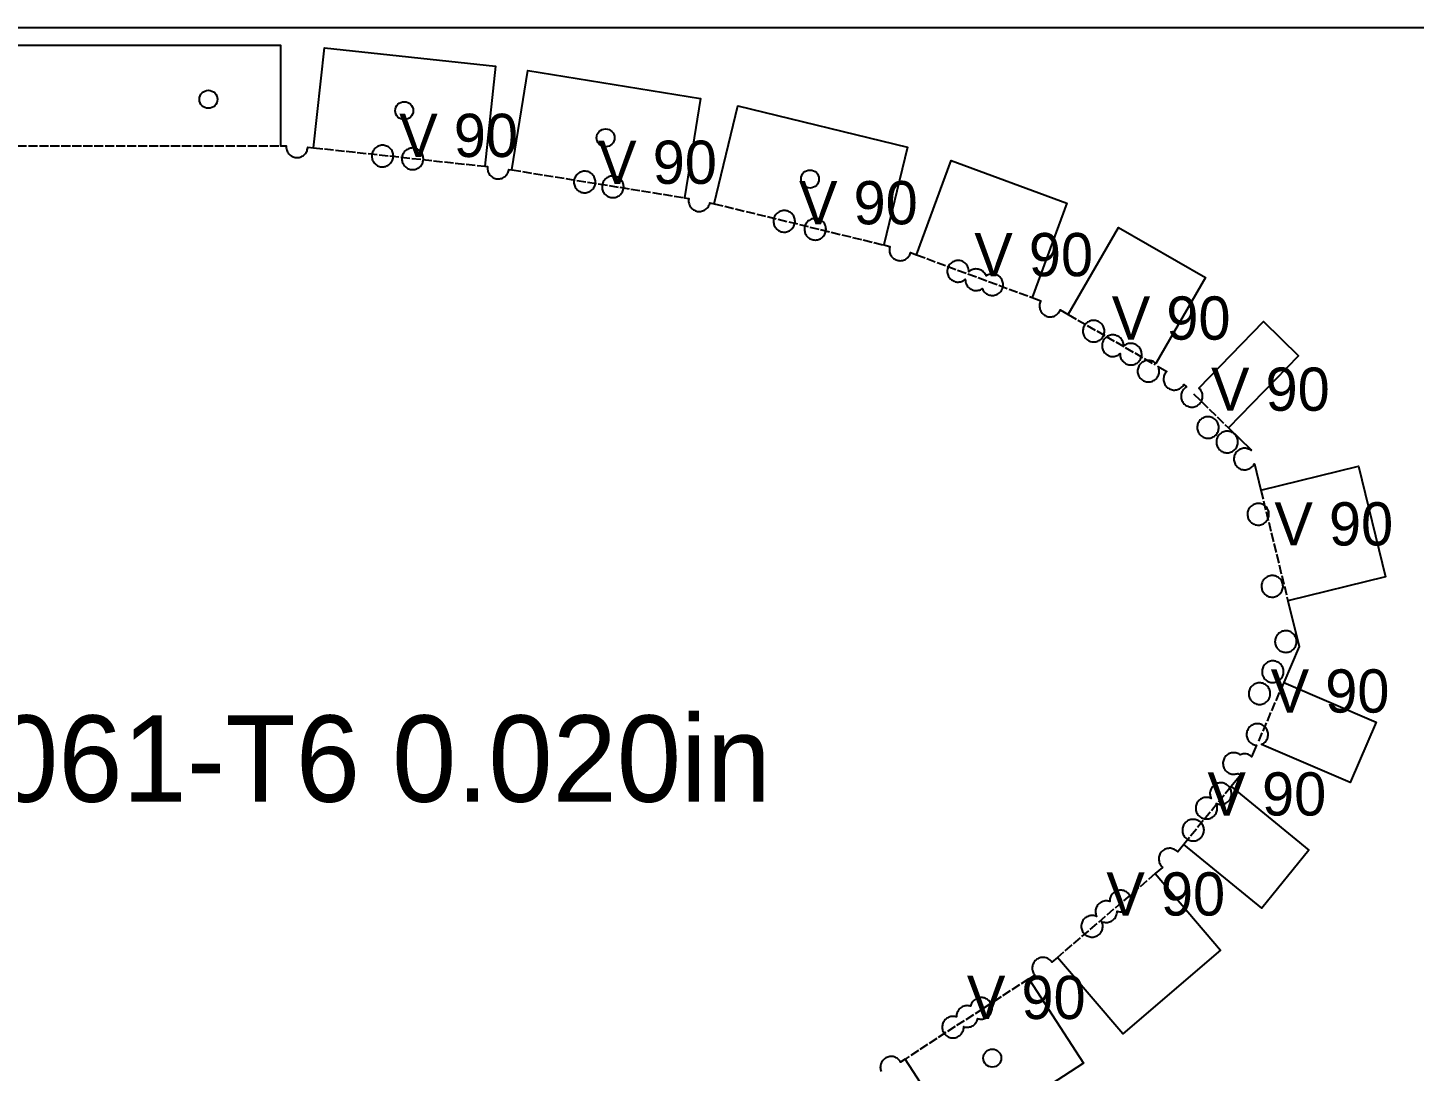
# Model space of a CAD drawing. Header units: millimetres. Extents: x 0 to 2438, y 0 to 1219.
# Drawn here: x 1199.2 to 1391.8, y 1074.1 to 1219 of the extents above; entities that cross this region are included whole.
import ezdxf

# ---------------------------------------------------------------- set-up
doc = ezdxf.new("R2010")
doc.units = ezdxf.units.MM
doc.linetypes.add('DASHED', pattern=[1.524, 1.27, -0.254])
for name, color, linetype in [('CUT', 7, 'CONTINUOUS'), ('ETCH', 8, 'CONTINUOUS'), ('HOLE', 6, 'CONTINUOUS'), ('VALLEY', 1, 'DASHED')]:
    doc.layers.add(name, color=color, linetype=linetype)

msp = doc.modelspace()

# ---------------------------------------------------------------- linework, layer by layer
at = {"layer": 'CUT'}
msp.add_lwpolyline([(970.66, 1216.56), (1234.28, 1216.56), (1234.28, 1202.59), (1235.09, 1202.59), (1235.08, 1202.45), (1235.09, 1202.3), (1235.11, 1202.16), (1235.15, 1202.01), (1235.2, 1201.88), (1235.27, 1201.74), (1235.35, 1201.62), (1235.44, 1201.5), (1235.54, 1201.39), (1235.65, 1201.3), (1235.77, 1201.21), (1235.89, 1201.14), (1236.03, 1201.08), (1236.17, 1201.03), (1236.31, 1200.99), (1236.46, 1200.97), (1236.6, 1200.97), (1236.75, 1200.98), (1236.89, 1201), (1237.04, 1201.04), (1237.17, 1201.09), (1237.31, 1201.16), (1237.43, 1201.23), (1237.55, 1201.32), (1237.66, 1201.42), (1237.75, 1201.53), (1237.84, 1201.65), (1237.91, 1201.78), (1237.98, 1201.91), (1238.02, 1202.05), (1238.06, 1202.2), (1238.08, 1202.34), (1238.08, 1202.43), (1238.89, 1202.34), (1240.4, 1216.23), (1264.19, 1213.65), (1262.68, 1199.76), (1263.07, 1199.72), (1263.06, 1199.63), (1263.05, 1199.49), (1263.06, 1199.34), (1263.08, 1199.19), (1263.12, 1199.05), (1263.17, 1198.91), (1263.24, 1198.78), (1263.31, 1198.66), (1263.4, 1198.54), (1263.5, 1198.43), (1263.62, 1198.33), (1263.73, 1198.25), (1263.86, 1198.17), (1264, 1198.11), (1264.14, 1198.07), (1264.28, 1198.03), (1264.42, 1198.01), (1264.57, 1198.01), (1264.72, 1198.02), (1264.86, 1198.04), (1265.01, 1198.08), (1265.14, 1198.13), (1265.28, 1198.19), (1265.4, 1198.27), (1265.52, 1198.36), (1265.63, 1198.46), (1265.72, 1198.57), (1265.81, 1198.69), (1265.88, 1198.82), (1265.94, 1198.95), (1265.99, 1199.09), (1266.03, 1199.24), (1266.04, 1199.32), (1266.42, 1199.26), (1268.64, 1213.05), (1292.66, 1209.18), (1290.45, 1195.39), (1291.03, 1195.3), (1291.02, 1195.25), (1291, 1195.1), (1290.99, 1194.96), (1291, 1194.81), (1291.03, 1194.66), (1291.06, 1194.52), (1291.12, 1194.38), (1291.18, 1194.25), (1291.26, 1194.13), (1291.35, 1194.01), (1291.45, 1193.9), (1291.56, 1193.8), (1291.68, 1193.72), (1291.8, 1193.64), (1291.94, 1193.58), (1292.08, 1193.54), (1292.22, 1193.5), (1292.37, 1193.48), (1292.51, 1193.48), (1292.66, 1193.49), (1292.81, 1193.51), (1292.95, 1193.55), (1293.09, 1193.6), (1293.22, 1193.66), (1293.34, 1193.74), (1293.46, 1193.83), (1293.57, 1193.93), (1293.67, 1194.04), (1293.75, 1194.16), (1293.83, 1194.29), (1293.89, 1194.42), (1293.93, 1194.56), (1293.97, 1194.7), (1294.54, 1194.56), (1297.84, 1208.14), (1321.44, 1202.41), (1318.14, 1188.83), (1318.98, 1188.63), (1318.96, 1188.56), (1318.92, 1188.42), (1318.9, 1188.27), (1318.9, 1188.12), (1318.91, 1187.98), (1318.93, 1187.83), (1318.97, 1187.69), (1319.02, 1187.55), (1319.08, 1187.42), (1319.16, 1187.29), (1319.25, 1187.18), (1319.35, 1187.07), (1319.46, 1186.97), (1319.58, 1186.89), (1319.71, 1186.81), (1319.84, 1186.75), (1319.98, 1186.7), (1320.13, 1186.67), (1320.27, 1186.65), (1320.42, 1186.64), (1320.57, 1186.65), (1320.71, 1186.68), (1320.85, 1186.72), (1320.99, 1186.77), (1321.12, 1186.83), (1321.25, 1186.91), (1321.37, 1187), (1321.47, 1187.1), (1321.57, 1187.21), (1321.66, 1187.33), (1321.73, 1187.46), (1321.79, 1187.59), (1321.84, 1187.73), (1321.85, 1187.76), (1322.66, 1187.46), (1327.49, 1200.56), (1343.58, 1194.63), (1338.75, 1181.52), (1339.95, 1181.08), (1339.92, 1181.03), (1339.86, 1180.9), (1339.81, 1180.76), (1339.78, 1180.61), (1339.76, 1180.47), (1339.75, 1180.32), (1339.76, 1180.17), (1339.79, 1180.03), (1339.82, 1179.89), (1339.88, 1179.75), (1339.94, 1179.62), (1340.02, 1179.49), (1340.11, 1179.37), (1340.21, 1179.27), (1340.32, 1179.17), (1340.44, 1179.08), (1340.57, 1179.01), (1340.7, 1178.95), (1340.84, 1178.9), (1340.98, 1178.87), (1341.13, 1178.85), (1341.28, 1178.84), (1341.42, 1178.85), (1341.57, 1178.88), (1341.71, 1178.91), (1341.85, 1178.96), (1341.98, 1179.03), (1342.1, 1179.11), (1342.22, 1179.2), (1342.33, 1179.3), (1342.43, 1179.41), (1342.51, 1179.53), (1342.59, 1179.65), (1342.65, 1179.79), (1342.65, 1179.81), (1343.76, 1179.17), (1350.75, 1191.26), (1362.82, 1184.29), (1355.94, 1172.37), (1355.94, 1172.38), (1355.83, 1172.47), (1355.71, 1172.56), (1355.58, 1172.63), (1355.45, 1172.69), (1355.31, 1172.74), (1355.16, 1172.77), (1355.02, 1172.79), (1354.87, 1172.8), (1354.72, 1172.79), (1354.58, 1172.77), (1354.44, 1172.73), (1354.3, 1172.68), (1354.17, 1172.61), (1354.04, 1172.54), (1353.92, 1172.45), (1353.82, 1172.35), (1353.72, 1172.24), (1353.63, 1172.12), (1353.56, 1171.99), (1353.5, 1171.85), (1353.45, 1171.72), (1353.42, 1171.57), (1353.4, 1171.43), (1353.39, 1171.28), (1353.4, 1171.13), (1353.42, 1170.99), (1353.46, 1170.84), (1353.51, 1170.71), (1353.58, 1170.57), (1353.66, 1170.45), (1353.74, 1170.33), (1353.85, 1170.22), (1353.96, 1170.13), (1354.08, 1170.04), (1354.2, 1169.97), (1354.34, 1169.91), (1354.48, 1169.86), (1354.62, 1169.82), (1354.76, 1169.81), (1354.91, 1169.8), (1355.06, 1169.81), (1355.2, 1169.83), (1355.35, 1169.87), (1355.48, 1169.92), (1355.62, 1169.99), (1355.74, 1170.06), (1355.86, 1170.15), (1355.97, 1170.25), (1356.06, 1170.36), (1356.15, 1170.48), (1356.22, 1170.61), (1356.28, 1170.75), (1356.33, 1170.88), (1356.37, 1171.03), (1356.39, 1171.17), (1356.39, 1171.32), (1356.38, 1171.47), (1356.36, 1171.61), (1356.32, 1171.76), (1356.27, 1171.89), (1356.24, 1171.96), (1357.45, 1171.25), (1357.42, 1171.22), (1357.32, 1171.11), (1357.24, 1170.99), (1357.16, 1170.87), (1357.1, 1170.73), (1357.05, 1170.59), (1357.02, 1170.45), (1357, 1170.3), (1357, 1170.16), (1357, 1170.01), (1357.03, 1169.86), (1357.07, 1169.72), (1357.12, 1169.58), (1357.18, 1169.45), (1357.26, 1169.33), (1357.35, 1169.21), (1357.45, 1169.1), (1357.56, 1169), (1357.68, 1168.92), (1357.81, 1168.84), (1357.94, 1168.78), (1358.08, 1168.74), (1358.22, 1168.7), (1358.37, 1168.68), (1358.52, 1168.68), (1358.66, 1168.69), (1358.81, 1168.71), (1358.95, 1168.75), (1359.09, 1168.8), (1359.22, 1168.86), (1359.35, 1168.94), (1359.46, 1169.03), (1359.57, 1169.13), (1359.67, 1169.24), (1359.75, 1169.36), (1359.82, 1169.47), (1360.18, 1169.11), (1360.07, 1169.05), (1359.96, 1168.96), (1359.85, 1168.86), (1359.75, 1168.75), (1359.67, 1168.63), (1359.59, 1168.5), (1359.53, 1168.37), (1359.48, 1168.23), (1359.45, 1168.09), (1359.43, 1167.94), (1359.43, 1167.79), (1359.43, 1167.65), (1359.46, 1167.5), (1359.5, 1167.36), (1359.55, 1167.22), (1359.61, 1167.09), (1359.69, 1166.96), (1359.78, 1166.85), (1359.88, 1166.74), (1359.99, 1166.64), (1360.11, 1166.55), (1360.24, 1166.48), (1360.37, 1166.42), (1360.51, 1166.37), (1360.65, 1166.34), (1360.8, 1166.32), (1360.95, 1166.31), (1361.09, 1166.32), (1361.24, 1166.35), (1361.38, 1166.38), (1361.52, 1166.44), (1361.65, 1166.5), (1361.78, 1166.58), (1361.89, 1166.67), (1362, 1166.77), (1362.1, 1166.88), (1362.18, 1167), (1362.26, 1167.12), (1362.32, 1167.26), (1362.37, 1167.4), (1362.4, 1167.54), (1362.42, 1167.69), (1362.43, 1167.83), (1362.42, 1167.98), (1362.39, 1168.13), (1362.35, 1168.27), (1362.3, 1168.41), (1362.24, 1168.54), (1362.16, 1168.66), (1362.07, 1168.78), (1361.97, 1168.89), (1361.92, 1168.94), (1370.9, 1178.18), (1375.76, 1173.45), (1366.02, 1163.43), (1369.14, 1160.4), (1369.16, 1160.3), (1369.09, 1160.36), (1368.96, 1160.43), (1368.82, 1160.49), (1368.68, 1160.54), (1368.54, 1160.58), (1368.4, 1160.6), (1368.25, 1160.6), (1368.1, 1160.59), (1367.96, 1160.57), (1367.81, 1160.53), (1367.68, 1160.48), (1367.54, 1160.41), (1367.42, 1160.34), (1367.3, 1160.25), (1367.19, 1160.15), (1367.1, 1160.04), (1367.01, 1159.92), (1366.94, 1159.79), (1366.88, 1159.66), (1366.83, 1159.52), (1366.79, 1159.37), (1366.77, 1159.23), (1366.77, 1159.08), (1366.78, 1158.93), (1366.8, 1158.79), (1366.84, 1158.65), (1366.89, 1158.51), (1366.96, 1158.37), (1367.03, 1158.25), (1367.12, 1158.13), (1367.22, 1158.03), (1367.33, 1157.93), (1367.45, 1157.84), (1367.58, 1157.77), (1367.71, 1157.71), (1367.85, 1157.66), (1368, 1157.63), (1368.14, 1157.61), (1368.29, 1157.6), (1368.44, 1157.61), (1368.58, 1157.63), (1368.72, 1157.67), (1368.86, 1157.72), (1368.99, 1157.79), (1369.12, 1157.86), (1369.24, 1157.95), (1369.34, 1158.05), (1369.44, 1158.17), (1369.53, 1158.28), (1369.6, 1158.41), (1369.62, 1158.44), (1370.52, 1154.77), (1384.09, 1158.09), (1387.85, 1142.74), (1374.28, 1139.42), (1375.84, 1133.07), (1373.69, 1128.07), (1386.52, 1122.54), (1382.91, 1114.17), (1370.63, 1119.46), (1370.76, 1119.52), (1370.88, 1119.6), (1371, 1119.69), (1371.11, 1119.79), (1371.21, 1119.9), (1371.29, 1120.02), (1371.37, 1120.15), (1371.43, 1120.28), (1371.47, 1120.42), (1371.51, 1120.56), (1371.53, 1120.71), (1371.53, 1120.86), (1371.52, 1121), (1371.5, 1121.15), (1371.46, 1121.29), (1371.41, 1121.43), (1371.35, 1121.56), (1371.27, 1121.69), (1371.18, 1121.8), (1371.08, 1121.91), (1370.97, 1122.01), (1370.85, 1122.09), (1370.72, 1122.17), (1370.59, 1122.23), (1370.45, 1122.28), (1370.31, 1122.31), (1370.16, 1122.33), (1370.01, 1122.34), (1369.87, 1122.33), (1369.72, 1122.3), (1369.58, 1122.27), (1369.44, 1122.21), (1369.31, 1122.15), (1369.18, 1122.07), (1369.07, 1121.98), (1368.96, 1121.88), (1368.86, 1121.77), (1368.77, 1121.65), (1368.7, 1121.52), (1368.64, 1121.39), (1368.59, 1121.25), (1368.56, 1121.11), (1368.54, 1120.96), (1368.53, 1120.82), (1368.54, 1120.67), (1368.57, 1120.52), (1368.6, 1120.38), (1368.66, 1120.24), (1368.72, 1120.11), (1368.8, 1119.99), (1368.89, 1119.87), (1368.99, 1119.76), (1369.1, 1119.66), (1369.22, 1119.58), (1369.34, 1119.5), (1369.48, 1119.44), (1369.62, 1119.39), (1369.76, 1119.36), (1369.91, 1119.34), (1369.93, 1119.34), (1369.24, 1117.75), (1369.17, 1117.82), (1369.05, 1117.91), (1368.92, 1117.98), (1368.79, 1118.04), (1368.65, 1118.09), (1368.5, 1118.13), (1368.36, 1118.14), (1368.21, 1118.15), (1368.06, 1118.14), (1367.92, 1118.12), (1367.78, 1118.08), (1367.64, 1118.03), (1367.63, 1118.02), (1367.57, 1118.07), (1367.44, 1118.15), (1367.3, 1118.21), (1367.16, 1118.26), (1367.02, 1118.29), (1366.88, 1118.31), (1366.73, 1118.31), (1366.58, 1118.3), (1366.44, 1118.28), (1366.29, 1118.24), (1366.16, 1118.19), (1366.02, 1118.13), (1365.9, 1118.05), (1365.78, 1117.96), (1365.67, 1117.86), (1365.58, 1117.75), (1365.49, 1117.63), (1365.42, 1117.5), (1365.36, 1117.37), (1365.31, 1117.23), (1365.27, 1117.09), (1365.25, 1116.94), (1365.25, 1116.79), (1365.26, 1116.65), (1365.28, 1116.5), (1365.32, 1116.36), (1365.37, 1116.22), (1365.44, 1116.09), (1365.51, 1115.96), (1365.6, 1115.85), (1365.7, 1115.74), (1365.81, 1115.64), (1365.93, 1115.56), (1366.06, 1115.48), (1366.19, 1115.42), (1366.33, 1115.37), (1366.48, 1115.34), (1366.62, 1115.32), (1366.77, 1115.31), (1366.92, 1115.32), (1367.06, 1115.35), (1367.2, 1115.38), (1367.34, 1115.44), (1367.35, 1115.44), (1367.42, 1115.39), (1367.54, 1115.32), (1367.68, 1115.26), (1367.72, 1115.24), (1366.38, 1113.6), (1377.2, 1104.77), (1370.64, 1096.72), (1359.81, 1105.56), (1358.96, 1104.52), (1358.88, 1104.61), (1358.77, 1104.71), (1358.65, 1104.79), (1358.52, 1104.87), (1358.39, 1104.93), (1358.25, 1104.97), (1358.11, 1105.01), (1357.96, 1105.03), (1357.81, 1105.03), (1357.67, 1105.02), (1357.52, 1105), (1357.38, 1104.96), (1357.24, 1104.91), (1357.11, 1104.85), (1356.98, 1104.77), (1356.87, 1104.68), (1356.76, 1104.58), (1356.66, 1104.47), (1356.57, 1104.35), (1356.5, 1104.22), (1356.44, 1104.09), (1356.39, 1103.95), (1356.36, 1103.8), (1356.34, 1103.66), (1356.33, 1103.51), (1356.34, 1103.37), (1356.37, 1103.22), (1356.4, 1103.08), (1356.46, 1102.94), (1356.52, 1102.81), (1356.6, 1102.68), (1356.69, 1102.57), (1356.79, 1102.46), (1356.87, 1102.38), (1355.85, 1101.51), (1364.93, 1090.89), (1351.32, 1079.25), (1342.24, 1089.87), (1341.49, 1089.23), (1341.49, 1089.23), (1341.4, 1089.35), (1341.3, 1089.46), (1341.19, 1089.56), (1341.07, 1089.64), (1340.94, 1089.72), (1340.81, 1089.78), (1340.67, 1089.82), (1340.52, 1089.86), (1340.38, 1089.88), (1340.23, 1089.88), (1340.08, 1089.87), (1339.94, 1089.85), (1339.8, 1089.81), (1339.66, 1089.76), (1339.53, 1089.7), (1339.4, 1089.62), (1339.28, 1089.53), (1339.18, 1089.43), (1339.08, 1089.32), (1338.99, 1089.2), (1338.92, 1089.07), (1338.86, 1088.94), (1338.81, 1088.8), (1338.78, 1088.66), (1338.76, 1088.51), (1338.75, 1088.36), (1338.76, 1088.22), (1338.79, 1088.07), (1338.82, 1087.93), (1338.87, 1087.79), (1338.94, 1087.66), (1339.02, 1087.53), (1339.09, 1087.44), (1338.26, 1086.9), (1345.87, 1075.18), (1328.69, 1064.02), (1321.08, 1075.74), (1320.46, 1075.33), (1320.46, 1075.34), (1320.38, 1075.46), (1320.29, 1075.58), (1320.19, 1075.69), (1320.08, 1075.78), (1319.96, 1075.87), (1319.83, 1075.94), (1319.7, 1076), (1319.56, 1076.05), (1319.41, 1076.09), (1319.27, 1076.11), (1319.12, 1076.11), (1318.97, 1076.1), (1318.83, 1076.08), (1318.69, 1076.04), (1318.55, 1075.99), (1318.42, 1075.92), (1318.29, 1075.85), (1318.18, 1075.76), (1318.07, 1075.66), (1317.97, 1075.55), (1317.88, 1075.43), (1317.81, 1075.3), (1317.75, 1075.17), (1317.7, 1075.03), (1317.67, 1074.88), (1317.65, 1074.74), (1317.64, 1074.59), (1317.65, 1074.44), (1317.68, 1074.3), (1317.71, 1074.16), (1317.77, 1074.02)], dxfattribs=at)
for points in [[(1249.2, 1199.86), (1249.33, 1199.94), (1249.45, 1200.03), (1249.55, 1200.13), (1249.65, 1200.24), (1249.74, 1200.36), (1249.81, 1200.49), (1249.87, 1200.62), (1249.92, 1200.76), (1249.95, 1200.9), (1249.97, 1201.05), (1249.98, 1201.2), (1249.97, 1201.34), (1249.95, 1201.49), (1249.91, 1201.63), (1249.86, 1201.77), (1249.79, 1201.9), (1249.71, 1202.03), (1249.63, 1202.14), (1249.53, 1202.25), (1249.41, 1202.35), (1249.3, 1202.44), (1249.17, 1202.51), (1249.03, 1202.57), (1248.89, 1202.62), (1248.75, 1202.65), (1248.61, 1202.67), (1248.46, 1202.68), (1248.31, 1202.67), (1248.17, 1202.64), (1248.02, 1202.61), (1247.89, 1202.55), (1247.75, 1202.49), (1247.63, 1202.41), (1247.51, 1202.32), (1247.4, 1202.22), (1247.31, 1202.11), (1247.22, 1201.99), (1247.15, 1201.86), (1247.09, 1201.73), (1247.04, 1201.59), (1247, 1201.45), (1246.98, 1201.3), (1246.98, 1201.16), (1246.99, 1201.01), (1247.01, 1200.86), (1247.05, 1200.72), (1247.1, 1200.58), (1247.17, 1200.45), (1247.24, 1200.33), (1247.33, 1200.21), (1247.43, 1200.1), (1247.54, 1200), (1247.66, 1199.92), (1247.79, 1199.84), (1247.92, 1199.78), (1248.06, 1199.74), (1248.21, 1199.7), (1248.35, 1199.68), (1248.5, 1199.68), (1248.65, 1199.69), (1248.79, 1199.71), (1248.93, 1199.75), (1249.07, 1199.8), (1249.2, 1199.86)], [(1253.83, 1199.86), (1253.91, 1199.98), (1253.99, 1200.11), (1254.05, 1200.25), (1254.09, 1200.38), (1254.13, 1200.53), (1254.15, 1200.67), (1254.15, 1200.82), (1254.14, 1200.97), (1254.12, 1201.11), (1254.08, 1201.26), (1254.03, 1201.39), (1253.97, 1201.53), (1253.89, 1201.65), (1253.8, 1201.77), (1253.7, 1201.88), (1253.59, 1201.97), (1253.47, 1202.06), (1253.34, 1202.13), (1253.21, 1202.19), (1253.07, 1202.24), (1252.92, 1202.28), (1252.78, 1202.29), (1252.63, 1202.3), (1252.48, 1202.29), (1252.34, 1202.27), (1252.2, 1202.23), (1252.06, 1202.18), (1251.93, 1202.11), (1251.8, 1202.04), (1251.68, 1201.95), (1251.58, 1201.85), (1251.48, 1201.74), (1251.39, 1201.62), (1251.32, 1201.49), (1251.26, 1201.35), (1251.21, 1201.22), (1251.18, 1201.07), (1251.16, 1200.93), (1251.15, 1200.78), (1251.16, 1200.63), (1251.19, 1200.49), (1251.22, 1200.34), (1251.27, 1200.21), (1251.34, 1200.07), (1251.42, 1199.95), (1251.51, 1199.83), (1251.61, 1199.72), (1251.72, 1199.63), (1251.84, 1199.54), (1251.96, 1199.47), (1252.1, 1199.41), (1252.24, 1199.36), (1252.38, 1199.32), (1252.53, 1199.31), (1252.67, 1199.3), (1252.82, 1199.31), (1252.97, 1199.33), (1253.11, 1199.37), (1253.25, 1199.42), (1253.38, 1199.49), (1253.5, 1199.56), (1253.62, 1199.65), (1253.73, 1199.75), (1253.83, 1199.86)], [(1277.53, 1196.43), (1277.64, 1196.53), (1277.74, 1196.64), (1277.82, 1196.76), (1277.9, 1196.89), (1277.96, 1197.02), (1278.01, 1197.16), (1278.04, 1197.3), (1278.06, 1197.45), (1278.06, 1197.6), (1278.05, 1197.74), (1278.03, 1197.89), (1277.99, 1198.03), (1277.94, 1198.17), (1277.88, 1198.3), (1277.8, 1198.42), (1277.71, 1198.54), (1277.61, 1198.65), (1277.5, 1198.75), (1277.38, 1198.83), (1277.25, 1198.91), (1277.12, 1198.97), (1276.98, 1199.02), (1276.84, 1199.05), (1276.69, 1199.07), (1276.54, 1199.07), (1276.4, 1199.06), (1276.25, 1199.04), (1276.11, 1199), (1275.97, 1198.95), (1275.84, 1198.89), (1275.71, 1198.81), (1275.6, 1198.72), (1275.49, 1198.62), (1275.39, 1198.51), (1275.31, 1198.39), (1275.23, 1198.26), (1275.17, 1198.13), (1275.12, 1197.99), (1275.09, 1197.85), (1275.07, 1197.7), (1275.06, 1197.55), (1275.07, 1197.41), (1275.1, 1197.26), (1275.14, 1197.12), (1275.19, 1196.98), (1275.25, 1196.85), (1275.33, 1196.72), (1275.42, 1196.61), (1275.52, 1196.5), (1275.63, 1196.4), (1275.75, 1196.32), (1275.88, 1196.24), (1276.01, 1196.18), (1276.15, 1196.13), (1276.29, 1196.1), (1276.44, 1196.08), (1276.59, 1196.07), (1276.73, 1196.08), (1276.88, 1196.11), (1277.02, 1196.15), (1277.16, 1196.2), (1277.29, 1196.26), (1277.41, 1196.34), (1277.53, 1196.43)], [(1281.87, 1196.36), (1281.92, 1196.49), (1281.95, 1196.64), (1281.97, 1196.78), (1281.98, 1196.93), (1281.97, 1197.08), (1281.95, 1197.22), (1281.91, 1197.37), (1281.86, 1197.5), (1281.79, 1197.64), (1281.72, 1197.76), (1281.63, 1197.88), (1281.53, 1197.99), (1281.41, 1198.08), (1281.3, 1198.17), (1281.17, 1198.24), (1281.03, 1198.3), (1280.89, 1198.35), (1280.75, 1198.39), (1280.61, 1198.4), (1280.46, 1198.41), (1280.31, 1198.4), (1280.17, 1198.38), (1280.02, 1198.34), (1279.89, 1198.29), (1279.75, 1198.22), (1279.63, 1198.15), (1279.51, 1198.06), (1279.4, 1197.96), (1279.31, 1197.85), (1279.22, 1197.73), (1279.15, 1197.6), (1279.09, 1197.46), (1279.04, 1197.33), (1279, 1197.18), (1278.98, 1197.04), (1278.98, 1196.89), (1278.99, 1196.74), (1279.01, 1196.6), (1279.05, 1196.45), (1279.1, 1196.32), (1279.17, 1196.18), (1279.24, 1196.06), (1279.33, 1195.94), (1279.43, 1195.83), (1279.54, 1195.74), (1279.66, 1195.65), (1279.79, 1195.58), (1279.92, 1195.52), (1280.06, 1195.47), (1280.21, 1195.43), (1280.35, 1195.42), (1280.5, 1195.41), (1280.65, 1195.42), (1280.79, 1195.44), (1280.93, 1195.48), (1281.07, 1195.53), (1281.21, 1195.6), (1281.33, 1195.67), (1281.45, 1195.76), (1281.55, 1195.86), (1281.65, 1195.97), (1281.74, 1196.09), (1281.81, 1196.22), (1281.87, 1196.36)], [(1305.55, 1191.3), (1305.62, 1191.42), (1305.69, 1191.56), (1305.73, 1191.7), (1305.77, 1191.84), (1305.79, 1191.99), (1305.79, 1192.13), (1305.78, 1192.28), (1305.76, 1192.42), (1305.72, 1192.57), (1305.67, 1192.7), (1305.61, 1192.84), (1305.53, 1192.96), (1305.44, 1193.08), (1305.34, 1193.19), (1305.23, 1193.28), (1305.11, 1193.37), (1304.98, 1193.44), (1304.85, 1193.51), (1304.71, 1193.55), (1304.56, 1193.59), (1304.42, 1193.61), (1304.27, 1193.61), (1304.12, 1193.6), (1303.98, 1193.58), (1303.84, 1193.54), (1303.7, 1193.49), (1303.57, 1193.42), (1303.44, 1193.35), (1303.32, 1193.26), (1303.22, 1193.16), (1303.12, 1193.05), (1303.03, 1192.93), (1302.96, 1192.8), (1302.9, 1192.67), (1302.85, 1192.53), (1302.82, 1192.38), (1302.8, 1192.24), (1302.79, 1192.09), (1302.8, 1191.94), (1302.83, 1191.8), (1302.86, 1191.66), (1302.91, 1191.52), (1302.98, 1191.39), (1303.06, 1191.26), (1303.15, 1191.14), (1303.25, 1191.04), (1303.36, 1190.94), (1303.48, 1190.85), (1303.6, 1190.78), (1303.74, 1190.72), (1303.88, 1190.67), (1304.02, 1190.64), (1304.17, 1190.62), (1304.31, 1190.61), (1304.46, 1190.62), (1304.61, 1190.64), (1304.75, 1190.68), (1304.89, 1190.73), (1305.02, 1190.8), (1305.14, 1190.88), (1305.26, 1190.97), (1305.37, 1191.07), (1305.46, 1191.18), (1305.55, 1191.3)], [(1310.09, 1190.88), (1310.1, 1191.03), (1310.09, 1191.18), (1310.07, 1191.32), (1310.03, 1191.47), (1309.98, 1191.6), (1309.91, 1191.74), (1309.83, 1191.86), (1309.75, 1191.98), (1309.64, 1192.09), (1309.53, 1192.18), (1309.41, 1192.27), (1309.29, 1192.34), (1309.15, 1192.4), (1309.01, 1192.45), (1308.87, 1192.49), (1308.73, 1192.5), (1308.58, 1192.51), (1308.43, 1192.5), (1308.29, 1192.48), (1308.14, 1192.44), (1308.01, 1192.39), (1307.87, 1192.32), (1307.75, 1192.25), (1307.63, 1192.16), (1307.52, 1192.06), (1307.43, 1191.95), (1307.34, 1191.83), (1307.27, 1191.7), (1307.21, 1191.56), (1307.16, 1191.43), (1307.12, 1191.28), (1307.1, 1191.14), (1307.1, 1190.99), (1307.11, 1190.84), (1307.13, 1190.7), (1307.17, 1190.55), (1307.22, 1190.42), (1307.29, 1190.28), (1307.36, 1190.16), (1307.45, 1190.04), (1307.55, 1189.93), (1307.66, 1189.84), (1307.78, 1189.75), (1307.91, 1189.68), (1308.04, 1189.62), (1308.18, 1189.57), (1308.33, 1189.54), (1308.47, 1189.52), (1308.62, 1189.51), (1308.77, 1189.52), (1308.91, 1189.54), (1309.05, 1189.58), (1309.19, 1189.63), (1309.32, 1189.7), (1309.45, 1189.77), (1309.57, 1189.86), (1309.67, 1189.96), (1309.77, 1190.07), (1309.86, 1190.19), (1309.93, 1190.32), (1309.99, 1190.46), (1310.04, 1190.59), (1310.07, 1190.74), (1310.09, 1190.88)], [(1333.76, 1184.7), (1333.63, 1184.75), (1333.48, 1184.79), (1333.34, 1184.81), (1333.19, 1184.81), (1333.04, 1184.8), (1332.9, 1184.78), (1332.75, 1184.74), (1332.62, 1184.69), (1332.48, 1184.62), (1332.36, 1184.55), (1332.35, 1184.54), (1332.33, 1184.59), (1332.26, 1184.72), (1332.19, 1184.85), (1332.1, 1184.97), (1332, 1185.07), (1331.89, 1185.17), (1331.77, 1185.26), (1331.64, 1185.33), (1331.51, 1185.39), (1331.37, 1185.44), (1331.22, 1185.47), (1331.08, 1185.49), (1330.93, 1185.5), (1330.78, 1185.49), (1330.64, 1185.47), (1330.5, 1185.43), (1330.36, 1185.38), (1330.23, 1185.31), (1330.1, 1185.23), (1329.98, 1185.15), (1329.94, 1185.1), (1329.94, 1185.2), (1329.93, 1185.34), (1329.91, 1185.49), (1329.87, 1185.63), (1329.82, 1185.77), (1329.76, 1185.9), (1329.68, 1186.03), (1329.59, 1186.14), (1329.49, 1186.25), (1329.38, 1186.35), (1329.26, 1186.43), (1329.13, 1186.51), (1329, 1186.57), (1328.86, 1186.62), (1328.71, 1186.65), (1328.57, 1186.67), (1328.42, 1186.68), (1328.27, 1186.67), (1328.13, 1186.64), (1327.99, 1186.61), (1327.85, 1186.55), (1327.72, 1186.49), (1327.59, 1186.41), (1327.47, 1186.32), (1327.37, 1186.22), (1327.27, 1186.11), (1327.18, 1185.99), (1327.11, 1185.86), (1327.05, 1185.73), (1327, 1185.59), (1326.97, 1185.45), (1326.95, 1185.3), (1326.94, 1185.16), (1326.95, 1185.01), (1326.98, 1184.86), (1327.01, 1184.72), (1327.06, 1184.58), (1327.13, 1184.45), (1327.21, 1184.33), (1327.3, 1184.21), (1327.4, 1184.1), (1327.51, 1184), (1327.63, 1183.92), (1327.75, 1183.84), (1327.89, 1183.78), (1328.03, 1183.73), (1328.17, 1183.7), (1328.32, 1183.68), (1328.46, 1183.68), (1328.61, 1183.69), (1328.76, 1183.71), (1328.9, 1183.75), (1329.04, 1183.8), (1329.17, 1183.86), (1329.29, 1183.94), (1329.41, 1184.03), (1329.45, 1184.07), (1329.45, 1183.98), (1329.46, 1183.83), (1329.48, 1183.69), (1329.52, 1183.54), (1329.57, 1183.41), (1329.64, 1183.27), (1329.72, 1183.15), (1329.8, 1183.03), (1329.9, 1182.92), (1330.02, 1182.83), (1330.13, 1182.74), (1330.26, 1182.67), (1330.4, 1182.61), (1330.54, 1182.56), (1330.68, 1182.52), (1330.82, 1182.5), (1330.97, 1182.5), (1331.12, 1182.51), (1331.26, 1182.53), (1331.41, 1182.57), (1331.54, 1182.62), (1331.68, 1182.69), (1331.8, 1182.76), (1331.81, 1182.77), (1331.83, 1182.72), (1331.9, 1182.59), (1331.97, 1182.46), (1332.06, 1182.34), (1332.16, 1182.24), (1332.27, 1182.14), (1332.39, 1182.05), (1332.52, 1181.98), (1332.65, 1181.92), (1332.79, 1181.87), (1332.94, 1181.84), (1333.08, 1181.82), (1333.23, 1181.81), (1333.38, 1181.82), (1333.52, 1181.84), (1333.67, 1181.88), (1333.8, 1181.93), (1333.94, 1182), (1334.06, 1182.08), (1334.18, 1182.16), (1334.28, 1182.26), (1334.38, 1182.38), (1334.47, 1182.49), (1334.54, 1182.62), (1334.6, 1182.76), (1334.65, 1182.9), (1334.68, 1183.04), (1334.7, 1183.18), (1334.71, 1183.33), (1334.7, 1183.48), (1334.68, 1183.62), (1334.64, 1183.77), (1334.59, 1183.9), (1334.52, 1184.04), (1334.45, 1184.16), (1334.36, 1184.28), (1334.26, 1184.39), (1334.14, 1184.48), (1334.03, 1184.57), (1333.9, 1184.64), (1333.76, 1184.7)], [(1348.76, 1177.17), (1348.72, 1177.31), (1348.67, 1177.45), (1348.6, 1177.58), (1348.52, 1177.71), (1348.43, 1177.82), (1348.33, 1177.93), (1348.22, 1178.03), (1348.1, 1178.11), (1347.98, 1178.19), (1347.84, 1178.25), (1347.7, 1178.3), (1347.56, 1178.33), (1347.41, 1178.35), (1347.27, 1178.36), (1347.12, 1178.35), (1346.98, 1178.32), (1346.83, 1178.28), (1346.7, 1178.23), (1346.56, 1178.17), (1346.44, 1178.09), (1346.32, 1178), (1346.21, 1177.9), (1346.12, 1177.79), (1346.03, 1177.67), (1345.96, 1177.54), (1345.89, 1177.41), (1345.85, 1177.27), (1345.81, 1177.13), (1345.79, 1176.98), (1345.79, 1176.83), (1345.8, 1176.69), (1345.82, 1176.54), (1345.86, 1176.4), (1345.91, 1176.26), (1345.98, 1176.13), (1346.05, 1176), (1346.14, 1175.89), (1346.24, 1175.78), (1346.35, 1175.68), (1346.47, 1175.6), (1346.6, 1175.52), (1346.73, 1175.46), (1346.87, 1175.41), (1347.02, 1175.38), (1347.16, 1175.36), (1347.31, 1175.36), (1347.46, 1175.37), (1347.6, 1175.39), (1347.74, 1175.43), (1347.88, 1175.48), (1348.01, 1175.54), (1348.14, 1175.62), (1348.26, 1175.71), (1348.36, 1175.81), (1348.46, 1175.92), (1348.55, 1176.04), (1348.62, 1176.17), (1348.68, 1176.3), (1348.73, 1176.44), (1348.76, 1176.58), (1348.78, 1176.73), (1348.79, 1176.88), (1348.78, 1177.02), (1348.76, 1177.17)], [(1352.59, 1175.16), (1352.44, 1175.16), (1352.29, 1175.15), (1352.15, 1175.13), (1352.01, 1175.09), (1351.87, 1175.04), (1351.74, 1174.98), (1351.61, 1174.9), (1351.49, 1174.81), (1351.45, 1174.77), (1351.45, 1174.86), (1351.44, 1175.01), (1351.42, 1175.15), (1351.38, 1175.3), (1351.33, 1175.43), (1351.27, 1175.57), (1351.19, 1175.69), (1351.1, 1175.81), (1351, 1175.92), (1350.89, 1176.01), (1350.77, 1176.1), (1350.64, 1176.17), (1350.51, 1176.23), (1350.37, 1176.28), (1350.22, 1176.32), (1350.08, 1176.33), (1349.93, 1176.34), (1349.78, 1176.33), (1349.64, 1176.31), (1349.5, 1176.27), (1349.36, 1176.22), (1349.23, 1176.15), (1349.1, 1176.08), (1348.98, 1175.99), (1348.88, 1175.89), (1348.78, 1175.78), (1348.69, 1175.66), (1348.62, 1175.53), (1348.56, 1175.39), (1348.51, 1175.26), (1348.48, 1175.11), (1348.46, 1174.97), (1348.45, 1174.82), (1348.46, 1174.67), (1348.49, 1174.53), (1348.52, 1174.38), (1348.57, 1174.25), (1348.64, 1174.11), (1348.72, 1173.99), (1348.81, 1173.87), (1348.91, 1173.76), (1349.02, 1173.67), (1349.14, 1173.58), (1349.26, 1173.51), (1349.4, 1173.45), (1349.54, 1173.4), (1349.68, 1173.36), (1349.83, 1173.35), (1349.97, 1173.34), (1350.12, 1173.35), (1350.27, 1173.37), (1350.41, 1173.41), (1350.55, 1173.46), (1350.68, 1173.53), (1350.8, 1173.6), (1350.92, 1173.69), (1350.96, 1173.74), (1350.96, 1173.64), (1350.97, 1173.5), (1350.99, 1173.35), (1351.03, 1173.21), (1351.08, 1173.07), (1351.15, 1172.94), (1351.23, 1172.81), (1351.31, 1172.7), (1351.42, 1172.59), (1351.53, 1172.49), (1351.65, 1172.4), (1351.77, 1172.33), (1351.91, 1172.27), (1352.05, 1172.22), (1352.19, 1172.19), (1352.33, 1172.17), (1352.48, 1172.16), (1352.63, 1172.17), (1352.77, 1172.2), (1352.92, 1172.23), (1353.05, 1172.29), (1353.19, 1172.35), (1353.31, 1172.43), (1353.43, 1172.52), (1353.54, 1172.62), (1353.63, 1172.73), (1353.72, 1172.85), (1353.79, 1172.97), (1353.85, 1173.11), (1353.9, 1173.25), (1353.94, 1173.39), (1353.96, 1173.54), (1353.96, 1173.68), (1353.95, 1173.83), (1353.93, 1173.98), (1353.89, 1174.12), (1353.84, 1174.26), (1353.77, 1174.39), (1353.7, 1174.51), (1353.61, 1174.63), (1353.51, 1174.74), (1353.4, 1174.84), (1353.28, 1174.92), (1353.15, 1175), (1353.02, 1175.06), (1352.88, 1175.1), (1352.73, 1175.14), (1352.59, 1175.16)], [(1364.68, 1163.5), (1364.67, 1163.65), (1364.64, 1163.79), (1364.6, 1163.93), (1364.55, 1164.07), (1364.49, 1164.2), (1364.41, 1164.33), (1364.32, 1164.45), (1364.22, 1164.55), (1364.11, 1164.65), (1363.99, 1164.74), (1363.86, 1164.81), (1363.73, 1164.87), (1363.59, 1164.92), (1363.45, 1164.95), (1363.3, 1164.97), (1363.15, 1164.98), (1363.01, 1164.97), (1362.86, 1164.95), (1362.72, 1164.91), (1362.58, 1164.86), (1362.45, 1164.79), (1362.32, 1164.71), (1362.21, 1164.63), (1362.1, 1164.53), (1362, 1164.41), (1361.92, 1164.3), (1361.84, 1164.17), (1361.78, 1164.03), (1361.73, 1163.89), (1361.7, 1163.75), (1361.68, 1163.61), (1361.68, 1163.46), (1361.68, 1163.31), (1361.71, 1163.17), (1361.75, 1163.02), (1361.8, 1162.89), (1361.86, 1162.75), (1361.94, 1162.63), (1362.03, 1162.51), (1362.13, 1162.4), (1362.24, 1162.31), (1362.36, 1162.22), (1362.49, 1162.15), (1362.62, 1162.09), (1362.76, 1162.04), (1362.9, 1162), (1363.05, 1161.98), (1363.2, 1161.98), (1363.34, 1161.99), (1363.49, 1162.01), (1363.63, 1162.05), (1363.77, 1162.1), (1363.9, 1162.17), (1364.03, 1162.24), (1364.14, 1162.33), (1364.25, 1162.43), (1364.35, 1162.54), (1364.43, 1162.66), (1364.51, 1162.79), (1364.57, 1162.92), (1364.62, 1163.06), (1364.65, 1163.21), (1364.67, 1163.35), (1364.68, 1163.5)], [(1366.99, 1162.43), (1366.89, 1162.54), (1366.77, 1162.64), (1366.66, 1162.72), (1366.53, 1162.8), (1366.39, 1162.86), (1366.25, 1162.91), (1366.11, 1162.94), (1365.97, 1162.96), (1365.82, 1162.96), (1365.67, 1162.95), (1365.53, 1162.93), (1365.38, 1162.89), (1365.25, 1162.84), (1365.11, 1162.78), (1364.99, 1162.7), (1364.87, 1162.61), (1364.76, 1162.51), (1364.67, 1162.4), (1364.58, 1162.28), (1364.51, 1162.15), (1364.45, 1162.02), (1364.4, 1161.88), (1364.36, 1161.74), (1364.34, 1161.59), (1364.34, 1161.44), (1364.35, 1161.3), (1364.37, 1161.15), (1364.41, 1161.01), (1364.46, 1160.87), (1364.53, 1160.74), (1364.6, 1160.61), (1364.69, 1160.5), (1364.79, 1160.39), (1364.9, 1160.29), (1365.02, 1160.21), (1365.15, 1160.13), (1365.28, 1160.07), (1365.42, 1160.02), (1365.57, 1159.99), (1365.71, 1159.97), (1365.86, 1159.96), (1366.01, 1159.97), (1366.15, 1160), (1366.29, 1160.03), (1366.43, 1160.09), (1366.56, 1160.15), (1366.69, 1160.23), (1366.81, 1160.32), (1366.91, 1160.42), (1367.01, 1160.53), (1367.1, 1160.65), (1367.17, 1160.78), (1367.23, 1160.91), (1367.28, 1161.05), (1367.31, 1161.19), (1367.33, 1161.34), (1367.34, 1161.48), (1367.33, 1161.63), (1367.31, 1161.78), (1367.27, 1161.92), (1367.22, 1162.06), (1367.15, 1162.19), (1367.07, 1162.31), (1366.99, 1162.43)], [(1371.46, 1152.15), (1371.39, 1152.28), (1371.3, 1152.39), (1371.2, 1152.5), (1371.09, 1152.6), (1370.97, 1152.68), (1370.84, 1152.76), (1370.71, 1152.82), (1370.57, 1152.87), (1370.42, 1152.9), (1370.28, 1152.92), (1370.13, 1152.92), (1369.98, 1152.92), (1369.84, 1152.89), (1369.7, 1152.85), (1369.56, 1152.8), (1369.43, 1152.74), (1369.3, 1152.66), (1369.18, 1152.57), (1369.08, 1152.47), (1368.98, 1152.36), (1368.89, 1152.24), (1368.82, 1152.11), (1368.76, 1151.98), (1368.71, 1151.84), (1368.68, 1151.7), (1368.66, 1151.55), (1368.65, 1151.4), (1368.66, 1151.26), (1368.69, 1151.11), (1368.72, 1150.97), (1368.77, 1150.83), (1368.84, 1150.7), (1368.92, 1150.57), (1369.01, 1150.46), (1369.11, 1150.35), (1369.22, 1150.25), (1369.34, 1150.17), (1369.46, 1150.09), (1369.6, 1150.03), (1369.74, 1149.98), (1369.88, 1149.95), (1370.03, 1149.93), (1370.17, 1149.93), (1370.32, 1149.93), (1370.47, 1149.96), (1370.61, 1150), (1370.75, 1150.05), (1370.88, 1150.11), (1371, 1150.19), (1371.12, 1150.28), (1371.23, 1150.38), (1371.32, 1150.49), (1371.41, 1150.61), (1371.48, 1150.74), (1371.55, 1150.87), (1371.59, 1151.01), (1371.63, 1151.15), (1371.65, 1151.3), (1371.65, 1151.45), (1371.64, 1151.59), (1371.62, 1151.74), (1371.58, 1151.88), (1371.53, 1152.02), (1371.46, 1152.15)], [(1370.77, 1142.11), (1370.71, 1141.97), (1370.66, 1141.83), (1370.63, 1141.69), (1370.61, 1141.54), (1370.6, 1141.4), (1370.61, 1141.25), (1370.64, 1141.1), (1370.67, 1140.96), (1370.72, 1140.82), (1370.79, 1140.69), (1370.87, 1140.57), (1370.96, 1140.45), (1371.06, 1140.34), (1371.17, 1140.25), (1371.29, 1140.16), (1371.41, 1140.09), (1371.55, 1140.02), (1371.69, 1139.98), (1371.83, 1139.94), (1371.98, 1139.92), (1372.12, 1139.92), (1372.27, 1139.93), (1372.42, 1139.95), (1372.56, 1139.99), (1372.7, 1140.04), (1372.83, 1140.1), (1372.95, 1140.18), (1373.07, 1140.27), (1373.18, 1140.37), (1373.27, 1140.48), (1373.36, 1140.6), (1373.43, 1140.73), (1373.5, 1140.86), (1373.54, 1141), (1373.58, 1141.15), (1373.6, 1141.29), (1373.6, 1141.44), (1373.59, 1141.59), (1373.57, 1141.73), (1373.53, 1141.87), (1373.48, 1142.01), (1373.42, 1142.14), (1373.34, 1142.27), (1373.25, 1142.39), (1373.15, 1142.49), (1373.04, 1142.59), (1372.92, 1142.68), (1372.79, 1142.75), (1372.66, 1142.81), (1372.52, 1142.86), (1372.37, 1142.89), (1372.23, 1142.91), (1372.08, 1142.92), (1371.93, 1142.91), (1371.79, 1142.88), (1371.65, 1142.85), (1371.51, 1142.8), (1371.38, 1142.73), (1371.25, 1142.65), (1371.13, 1142.56), (1371.03, 1142.46), (1370.93, 1142.35), (1370.84, 1142.23), (1370.77, 1142.11)], [(1372.73, 1134.56), (1372.65, 1134.43), (1372.59, 1134.3), (1372.54, 1134.16), (1372.51, 1134.01), (1372.49, 1133.87), (1372.48, 1133.72), (1372.49, 1133.57), (1372.52, 1133.43), (1372.56, 1133.29), (1372.61, 1133.15), (1372.67, 1133.02), (1372.75, 1132.89), (1372.84, 1132.77), (1372.94, 1132.67), (1373.05, 1132.57), (1373.17, 1132.48), (1373.3, 1132.41), (1373.43, 1132.35), (1373.57, 1132.3), (1373.71, 1132.27), (1373.86, 1132.25), (1374.01, 1132.24), (1374.15, 1132.25), (1374.3, 1132.28), (1374.44, 1132.31), (1374.58, 1132.36), (1374.71, 1132.43), (1374.84, 1132.51), (1374.95, 1132.6), (1375.06, 1132.7), (1375.16, 1132.81), (1375.24, 1132.93), (1375.32, 1133.05), (1375.38, 1133.19), (1375.43, 1133.33), (1375.46, 1133.47), (1375.48, 1133.62), (1375.48, 1133.76), (1375.48, 1133.91), (1375.45, 1134.06), (1375.41, 1134.2), (1375.36, 1134.34), (1375.3, 1134.47), (1375.22, 1134.59), (1375.13, 1134.71), (1375.03, 1134.82), (1374.92, 1134.92), (1374.8, 1135), (1374.67, 1135.08), (1374.54, 1135.14), (1374.4, 1135.18), (1374.26, 1135.22), (1374.11, 1135.24), (1373.96, 1135.24), (1373.82, 1135.23), (1373.67, 1135.21), (1373.53, 1135.17), (1373.39, 1135.12), (1373.26, 1135.06), (1373.13, 1134.98), (1373.02, 1134.89), (1372.91, 1134.79), (1372.81, 1134.68), (1372.73, 1134.56)], [(1371.01, 1130.49), (1370.92, 1130.37), (1370.85, 1130.25), (1370.79, 1130.11), (1370.74, 1129.97), (1370.71, 1129.83), (1370.69, 1129.68), (1370.68, 1129.54), (1370.69, 1129.39), (1370.72, 1129.24), (1370.75, 1129.1), (1370.8, 1128.96), (1370.87, 1128.83), (1370.95, 1128.71), (1371.04, 1128.59), (1371.14, 1128.48), (1371.25, 1128.38), (1371.37, 1128.3), (1371.49, 1128.22), (1371.63, 1128.16), (1371.77, 1128.12), (1371.91, 1128.08), (1372.06, 1128.06), (1372.2, 1128.06), (1372.35, 1128.07), (1372.5, 1128.09), (1372.64, 1128.13), (1372.78, 1128.18), (1372.91, 1128.24), (1373.03, 1128.32), (1373.15, 1128.41), (1373.26, 1128.51), (1373.36, 1128.62), (1373.44, 1128.74), (1373.52, 1128.87), (1373.58, 1129), (1373.62, 1129.14), (1373.66, 1129.28), (1373.68, 1129.43), (1373.68, 1129.58), (1373.67, 1129.72), (1373.65, 1129.87), (1373.61, 1130.01), (1373.56, 1130.15), (1373.5, 1130.28), (1373.42, 1130.41), (1373.33, 1130.52), (1373.23, 1130.63), (1373.12, 1130.73), (1373, 1130.82), (1372.87, 1130.89), (1372.74, 1130.95), (1372.6, 1131), (1372.45, 1131.03), (1372.31, 1131.05), (1372.16, 1131.06), (1372.01, 1131.05), (1371.87, 1131.02), (1371.73, 1130.99), (1371.59, 1130.93), (1371.46, 1130.87), (1371.33, 1130.79), (1371.22, 1130.7), (1371.11, 1130.6), (1371.01, 1130.49)], [(1368.94, 1127.06), (1368.89, 1126.92), (1368.86, 1126.78), (1368.84, 1126.64), (1368.83, 1126.49), (1368.84, 1126.34), (1368.87, 1126.2), (1368.9, 1126.05), (1368.96, 1125.92), (1369.02, 1125.78), (1369.1, 1125.66), (1369.19, 1125.54), (1369.29, 1125.43), (1369.4, 1125.34), (1369.52, 1125.25), (1369.64, 1125.18), (1369.78, 1125.12), (1369.92, 1125.07), (1370.06, 1125.03), (1370.21, 1125.01), (1370.35, 1125.01), (1370.5, 1125.02), (1370.65, 1125.04), (1370.79, 1125.08), (1370.93, 1125.13), (1371.06, 1125.2), (1371.18, 1125.27), (1371.3, 1125.36), (1371.41, 1125.46), (1371.51, 1125.57), (1371.59, 1125.69), (1371.67, 1125.82), (1371.73, 1125.95), (1371.77, 1126.09), (1371.81, 1126.24), (1371.83, 1126.38), (1371.83, 1126.53), (1371.82, 1126.68), (1371.8, 1126.82), (1371.76, 1126.96), (1371.71, 1127.1), (1371.65, 1127.23), (1371.57, 1127.36), (1371.48, 1127.48), (1371.38, 1127.58), (1371.27, 1127.68), (1371.15, 1127.77), (1371.02, 1127.84), (1370.89, 1127.9), (1370.75, 1127.95), (1370.6, 1127.98), (1370.46, 1128), (1370.31, 1128.01), (1370.16, 1128), (1370.02, 1127.98), (1369.88, 1127.94), (1369.74, 1127.89), (1369.61, 1127.82), (1369.48, 1127.74), (1369.37, 1127.66), (1369.26, 1127.55), (1369.16, 1127.44), (1369.07, 1127.33), (1369, 1127.2), (1368.94, 1127.06)], [(1361.48, 1110.43), (1361.5, 1110.29), (1361.54, 1110.15), (1361.59, 1110.01), (1361.65, 1109.88), (1361.73, 1109.75), (1361.82, 1109.63), (1361.92, 1109.53), (1362.03, 1109.43), (1362.15, 1109.34), (1362.28, 1109.27), (1362.41, 1109.21), (1362.55, 1109.16), (1362.69, 1109.13), (1362.84, 1109.11), (1362.99, 1109.1), (1363.13, 1109.11), (1363.28, 1109.14), (1363.42, 1109.17), (1363.56, 1109.22), (1363.69, 1109.29), (1363.82, 1109.37), (1363.93, 1109.46), (1364.04, 1109.56), (1364.14, 1109.67), (1364.23, 1109.79), (1364.3, 1109.91), (1364.36, 1110.05), (1364.41, 1110.19), (1364.44, 1110.33), (1364.46, 1110.48), (1364.47, 1110.62), (1364.46, 1110.77), (1364.43, 1110.92), (1364.4, 1111.06), (1364.34, 1111.2), (1364.31, 1111.27), (1364.39, 1111.23), (1364.53, 1111.19), (1364.68, 1111.15), (1364.82, 1111.13), (1364.97, 1111.13), (1365.12, 1111.14), (1365.26, 1111.16), (1365.4, 1111.2), (1365.54, 1111.25), (1365.67, 1111.32), (1365.8, 1111.39), (1365.92, 1111.48), (1366.02, 1111.58), (1366.12, 1111.69), (1366.21, 1111.81), (1366.28, 1111.94), (1366.34, 1112.07), (1366.39, 1112.21), (1366.42, 1112.36), (1366.44, 1112.5), (1366.45, 1112.65), (1366.44, 1112.8), (1366.41, 1112.94), (1366.38, 1113.08), (1366.33, 1113.22), (1366.26, 1113.35), (1366.18, 1113.48), (1366.09, 1113.6), (1365.99, 1113.7), (1365.88, 1113.8), (1365.76, 1113.89), (1365.64, 1113.96), (1365.5, 1114.02), (1365.36, 1114.07), (1365.22, 1114.1), (1365.07, 1114.12), (1364.93, 1114.13), (1364.78, 1114.12), (1364.63, 1114.09), (1364.49, 1114.06), (1364.35, 1114.01), (1364.22, 1113.94), (1364.1, 1113.86), (1363.98, 1113.77), (1363.87, 1113.67), (1363.77, 1113.56), (1363.69, 1113.44), (1363.61, 1113.32), (1363.55, 1113.18), (1363.51, 1113.04), (1363.47, 1112.9), (1363.45, 1112.75), (1363.45, 1112.61), (1363.46, 1112.46), (1363.48, 1112.31), (1363.52, 1112.17), (1363.57, 1112.03), (1363.61, 1111.96), (1363.52, 1112), (1363.38, 1112.04), (1363.24, 1112.08), (1363.09, 1112.1), (1362.95, 1112.1), (1362.8, 1112.09), (1362.65, 1112.07), (1362.51, 1112.03), (1362.37, 1111.98), (1362.24, 1111.92), (1362.12, 1111.84), (1362, 1111.75), (1361.89, 1111.65), (1361.79, 1111.54), (1361.71, 1111.42), (1361.63, 1111.29), (1361.57, 1111.16), (1361.53, 1111.02), (1361.49, 1110.87), (1361.47, 1110.73), (1361.47, 1110.58), (1361.48, 1110.43)], [(1359.74, 1106.96), (1359.8, 1106.83), (1359.88, 1106.7), (1359.97, 1106.59), (1360.07, 1106.48), (1360.18, 1106.38), (1360.3, 1106.3), (1360.43, 1106.22), (1360.56, 1106.16), (1360.7, 1106.11), (1360.84, 1106.08), (1360.99, 1106.06), (1361.14, 1106.05), (1361.28, 1106.06), (1361.43, 1106.09), (1361.57, 1106.13), (1361.71, 1106.18), (1361.84, 1106.24), (1361.97, 1106.32), (1362.08, 1106.41), (1362.19, 1106.51), (1362.29, 1106.62), (1362.38, 1106.74), (1362.45, 1106.87), (1362.51, 1107), (1362.56, 1107.14), (1362.59, 1107.28), (1362.61, 1107.43), (1362.62, 1107.58), (1362.61, 1107.72), (1362.58, 1107.87), (1362.55, 1108.01), (1362.49, 1108.15), (1362.43, 1108.28), (1362.35, 1108.41), (1362.26, 1108.52), (1362.16, 1108.63), (1362.05, 1108.73), (1361.93, 1108.81), (1361.81, 1108.89), (1361.67, 1108.95), (1361.53, 1109), (1361.39, 1109.03), (1361.24, 1109.05), (1361.1, 1109.05), (1360.95, 1109.05), (1360.8, 1109.02), (1360.66, 1108.98), (1360.52, 1108.93), (1360.39, 1108.87), (1360.27, 1108.79), (1360.15, 1108.7), (1360.04, 1108.6), (1359.94, 1108.49), (1359.86, 1108.37), (1359.78, 1108.24), (1359.72, 1108.11), (1359.68, 1107.97), (1359.64, 1107.83), (1359.62, 1107.68), (1359.62, 1107.53), (1359.63, 1107.39), (1359.65, 1107.24), (1359.69, 1107.1), (1359.74, 1106.96)], [(1346.01, 1093.13), (1346.12, 1093.03), (1346.24, 1092.94), (1346.37, 1092.87), (1346.5, 1092.81), (1346.64, 1092.76), (1346.79, 1092.73), (1346.93, 1092.71), (1347.08, 1092.7), (1347.23, 1092.71), (1347.37, 1092.74), (1347.51, 1092.77), (1347.65, 1092.82), (1347.78, 1092.89), (1347.91, 1092.97), (1348.03, 1093.06), (1348.13, 1093.16), (1348.23, 1093.27), (1348.32, 1093.39), (1348.39, 1093.51), (1348.45, 1093.65), (1348.5, 1093.79), (1348.53, 1093.93), (1348.55, 1094.08), (1348.56, 1094.22), (1348.55, 1094.37), (1348.53, 1094.52), (1348.49, 1094.66), (1348.44, 1094.8), (1348.4, 1094.87), (1348.48, 1094.83), (1348.62, 1094.79), (1348.77, 1094.75), (1348.91, 1094.73), (1349.06, 1094.73), (1349.21, 1094.74), (1349.35, 1094.76), (1349.49, 1094.8), (1349.63, 1094.85), (1349.76, 1094.92), (1349.89, 1094.99), (1350.01, 1095.08), (1350.11, 1095.18), (1350.21, 1095.29), (1350.3, 1095.41), (1350.37, 1095.54), (1350.43, 1095.67), (1350.48, 1095.81), (1350.51, 1095.96), (1350.53, 1096.1), (1350.54, 1096.25), (1350.54, 1096.3), (1350.61, 1096.27), (1350.75, 1096.24), (1350.9, 1096.22), (1351.05, 1096.21), (1351.19, 1096.22), (1351.34, 1096.25), (1351.48, 1096.28), (1351.62, 1096.34), (1351.75, 1096.4), (1351.88, 1096.48), (1351.99, 1096.57), (1352.1, 1096.67), (1352.2, 1096.78), (1352.29, 1096.9), (1352.36, 1097.02), (1352.42, 1097.16), (1352.47, 1097.3), (1352.5, 1097.44), (1352.52, 1097.59), (1352.53, 1097.73), (1352.52, 1097.88), (1352.49, 1098.03), (1352.46, 1098.17), (1352.4, 1098.31), (1352.34, 1098.44), (1352.26, 1098.56), (1352.17, 1098.68), (1352.07, 1098.79), (1351.96, 1098.89), (1351.84, 1098.97), (1351.72, 1099.05), (1351.58, 1099.11), (1351.44, 1099.15), (1351.3, 1099.19), (1351.15, 1099.21), (1351.01, 1099.21), (1350.86, 1099.2), (1350.71, 1099.18), (1350.57, 1099.14), (1350.43, 1099.09), (1350.3, 1099.03), (1350.18, 1098.95), (1350.06, 1098.86), (1349.95, 1098.76), (1349.85, 1098.65), (1349.77, 1098.53), (1349.69, 1098.4), (1349.63, 1098.27), (1349.59, 1098.13), (1349.55, 1097.99), (1349.53, 1097.84), (1349.53, 1097.69), (1349.53, 1097.64), (1349.45, 1097.67), (1349.31, 1097.7), (1349.17, 1097.72), (1349.02, 1097.73), (1348.87, 1097.72), (1348.73, 1097.7), (1348.58, 1097.66), (1348.45, 1097.61), (1348.31, 1097.54), (1348.19, 1097.46), (1348.07, 1097.37), (1347.96, 1097.27), (1347.87, 1097.16), (1347.78, 1097.04), (1347.71, 1096.92), (1347.65, 1096.78), (1347.6, 1096.64), (1347.56, 1096.5), (1347.54, 1096.35), (1347.54, 1096.21), (1347.55, 1096.06), (1347.57, 1095.92), (1347.61, 1095.77), (1347.66, 1095.64), (1347.7, 1095.56), (1347.61, 1095.6), (1347.47, 1095.64), (1347.33, 1095.68), (1347.19, 1095.7), (1347.04, 1095.7), (1346.89, 1095.69), (1346.75, 1095.67), (1346.6, 1095.63), (1346.47, 1095.58), (1346.33, 1095.52), (1346.21, 1095.44), (1346.09, 1095.35), (1345.98, 1095.25), (1345.89, 1095.14), (1345.8, 1095.02), (1345.73, 1094.89), (1345.67, 1094.76), (1345.62, 1094.62), (1345.58, 1094.47), (1345.56, 1094.33), (1345.56, 1094.18), (1345.57, 1094.03), (1345.59, 1093.89), (1345.63, 1093.75), (1345.68, 1093.61), (1345.75, 1093.48), (1345.82, 1093.35), (1345.91, 1093.24), (1346.01, 1093.13)], [(1327.05, 1078.86), (1327.18, 1078.8), (1327.32, 1078.75), (1327.46, 1078.72), (1327.61, 1078.7), (1327.75, 1078.69), (1327.9, 1078.7), (1328.05, 1078.72), (1328.19, 1078.76), (1328.33, 1078.81), (1328.46, 1078.88), (1328.58, 1078.96), (1328.7, 1079.05), (1328.81, 1079.15), (1328.91, 1079.26), (1328.99, 1079.38), (1329.07, 1079.5), (1329.13, 1079.64), (1329.18, 1079.78), (1329.21, 1079.92), (1329.23, 1080.06), (1329.23, 1080.21), (1329.23, 1080.26), (1329.31, 1080.23), (1329.45, 1080.2), (1329.59, 1080.18), (1329.74, 1080.18), (1329.89, 1080.19), (1330.03, 1080.21), (1330.18, 1080.25), (1330.31, 1080.3), (1330.45, 1080.36), (1330.57, 1080.44), (1330.69, 1080.53), (1330.8, 1080.63), (1330.89, 1080.74), (1330.98, 1080.86), (1331.05, 1080.99), (1331.11, 1081.12), (1331.16, 1081.26), (1331.19, 1081.38), (1331.25, 1081.36), (1331.39, 1081.33), (1331.53, 1081.31), (1331.68, 1081.3), (1331.83, 1081.31), (1331.97, 1081.34), (1332.12, 1081.37), (1332.25, 1081.43), (1332.39, 1081.49), (1332.51, 1081.57), (1332.63, 1081.66), (1332.74, 1081.76), (1332.83, 1081.87), (1332.92, 1081.99), (1332.99, 1082.11), (1333.05, 1082.25), (1333.1, 1082.39), (1333.14, 1082.53), (1333.16, 1082.68), (1333.16, 1082.82), (1333.15, 1082.97), (1333.13, 1083.12), (1333.09, 1083.26), (1333.04, 1083.4), (1332.97, 1083.53), (1332.9, 1083.65), (1332.81, 1083.77), (1332.71, 1083.88), (1332.6, 1083.98), (1332.48, 1084.06), (1332.35, 1084.14), (1332.22, 1084.2), (1332.08, 1084.24), (1331.93, 1084.28), (1331.79, 1084.3), (1331.64, 1084.3), (1331.49, 1084.29), (1331.35, 1084.27), (1331.21, 1084.23), (1331.07, 1084.18), (1330.94, 1084.12), (1330.81, 1084.04), (1330.69, 1083.95), (1330.59, 1083.85), (1330.49, 1083.74), (1330.4, 1083.62), (1330.33, 1083.49), (1330.27, 1083.36), (1330.22, 1083.22), (1330.19, 1083.1), (1330.14, 1083.12), (1329.99, 1083.15), (1329.85, 1083.17), (1329.7, 1083.18), (1329.55, 1083.17), (1329.41, 1083.14), (1329.27, 1083.11), (1329.13, 1083.05), (1329, 1082.99), (1328.87, 1082.91), (1328.75, 1082.82), (1328.65, 1082.72), (1328.55, 1082.61), (1328.46, 1082.49), (1328.39, 1082.36), (1328.33, 1082.23), (1328.28, 1082.09), (1328.25, 1081.95), (1328.23, 1081.8), (1328.22, 1081.66), (1328.22, 1081.61), (1328.15, 1081.63), (1328.01, 1081.67), (1327.86, 1081.69), (1327.71, 1081.69), (1327.57, 1081.68), (1327.42, 1081.66), (1327.28, 1081.62), (1327.14, 1081.57), (1327.01, 1081.5), (1326.88, 1081.43), (1326.77, 1081.34), (1326.66, 1081.24), (1326.56, 1081.13), (1326.48, 1081.01), (1326.4, 1080.88), (1326.34, 1080.75), (1326.29, 1080.61), (1326.26, 1080.46), (1326.24, 1080.32), (1326.23, 1080.17), (1326.24, 1080.02), (1326.27, 1079.88), (1326.3, 1079.74), (1326.36, 1079.6), (1326.42, 1079.47), (1326.5, 1079.34), (1326.59, 1079.22), (1326.69, 1079.12), (1326.8, 1079.02), (1326.92, 1078.93), (1327.05, 1078.86)]]:
    msp.add_lwpolyline(points, close=True, dxfattribs=at)
at = {"layer": 'ETCH'}
msp.add_lwpolyline([(0, 0), (2438, 0), (2438, 1219), (0, 1219)], close=True, dxfattribs=at)
at = {"layer": 'HOLE'}
for centre in [(1224.28, 1209.06), (1251.48, 1207.48), (1279.46, 1203.71), (1307.87, 1197.99), (1333.2, 1075.89)]:
    msp.add_circle(centre, 1.25, dxfattribs=at)
at = {"layer": 'VALLEY'}
for p, q in [((970.66, 1202.59), (1234.28, 1202.59)), ((1238.89, 1202.34), (1262.68, 1199.76)), ((1266.42, 1199.26), (1290.45, 1195.39)), ((1294.54, 1194.56), (1318.14, 1188.83)), ((1322.66, 1187.46), (1338.75, 1181.52)), ((1343.76, 1179.17), (1355.83, 1172.19)), ((1361.16, 1168.16), (1366.02, 1163.43)), ((1370.52, 1154.77), (1374.28, 1139.42)), ((1373.69, 1128.07), (1370.08, 1119.7)), ((1366.38, 1113.6), (1359.81, 1105.56)), ((1355.85, 1101.51), (1342.24, 1089.87)), ((1338.26, 1086.9), (1321.08, 1075.74))]:
    msp.add_line(p, q, dxfattribs=at)

# ---------------------------------------------------------------- texts
at = {"layer": 'ETCH'}
for s, height, p in [('V 90', 6, (1250.79, 1201.05)), ('V 90', 6, (1278.43, 1197.32)), ('V 90', 6, (1306.34, 1191.7)), ('V 90', 6, (1330.7, 1184.49)), ('V 90', 6, (1349.8, 1175.68)), ('V 90', 6, (1363.59, 1165.8)), ('V 90', 6, (1372.4, 1147.09)), ('V 90', 6, (1371.88, 1123.88)), ('W-NR  6061-T6 0.020in', 12, (1132.99, 1111.49)), ('V 90', 6, (1363.1, 1109.58)), ('V 90', 6, (1349.05, 1095.69)), ('V 90', 6, (1329.67, 1081.32))]:
    msp.add_text(s, height=height, dxfattribs=at).set_placement(p)

doc.saveas('drawing.dxf')
